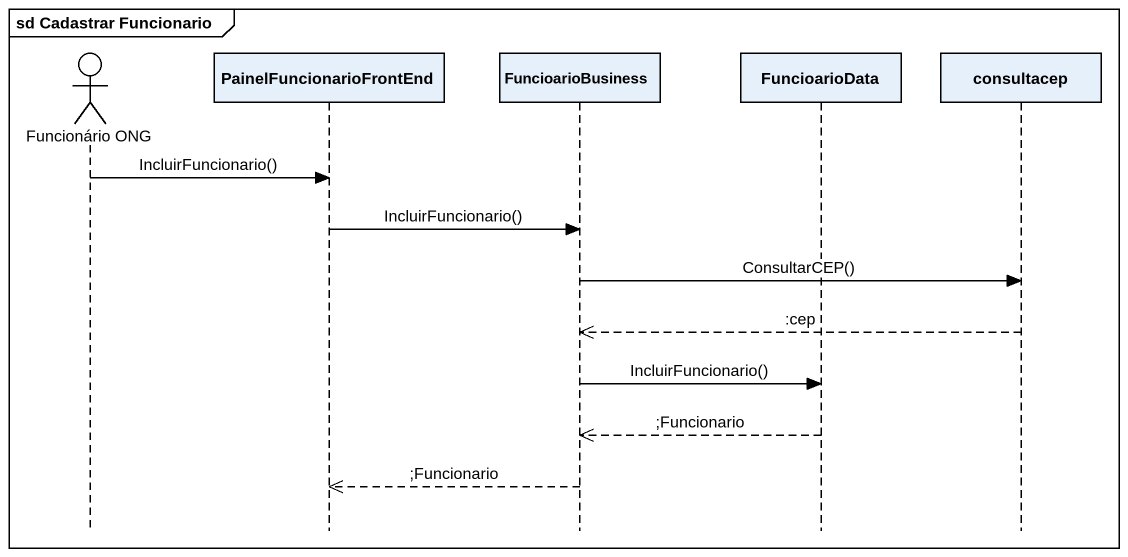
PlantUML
@startuml
mainframe sd Cadastrar Funcionario
hide footbox
actor "Funcionário ONG" as Funcionário_ONG
participant PainelFuncionarioFrontEnd
participant FuncioarioBusiness
participant FuncioarioData
participant consultacep

Funcionário_ONG -> PainelFuncionarioFrontEnd : IncluirFuncionario()
PainelFuncionarioFrontEnd -> FuncioarioBusiness : IncluirFuncionario()
FuncioarioBusiness -> consultacep : ConsultarCEP()
consultacep -->> FuncioarioBusiness : :cep
FuncioarioBusiness -> FuncioarioData : IncluirFuncionario()
FuncioarioData -->> FuncioarioBusiness : ;Funcionario
FuncioarioBusiness -->> PainelFuncionarioFrontEnd : ;Funcionario
@enduml
